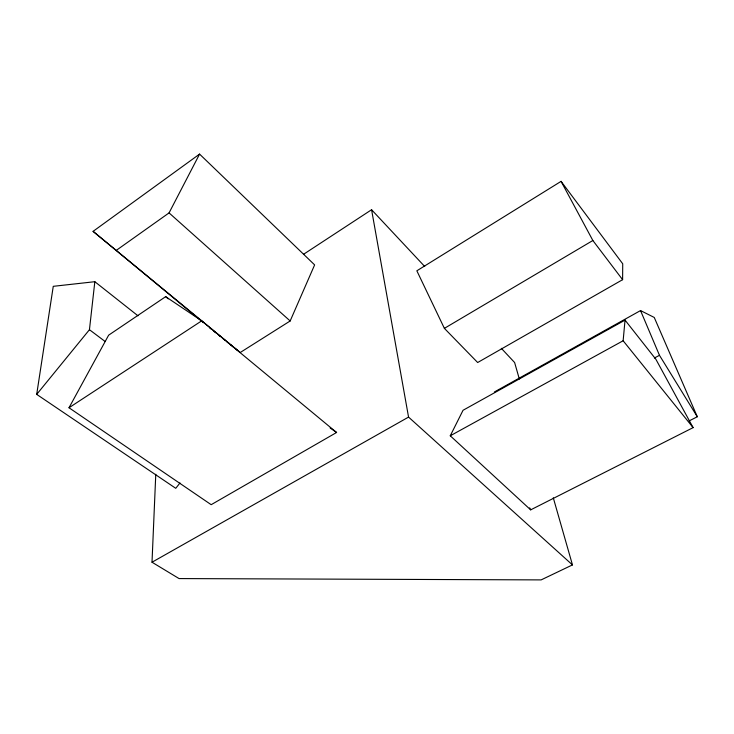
<?xml version="1.0" encoding="UTF-8"?>
<svg xmlns="http://www.w3.org/2000/svg" width="734" height="734" viewBox="0 0 734 734"><rect width="100%" height="100%" fill="white"/><g stroke="black" fill="none" stroke-linecap="round" stroke-linejoin="round"><path stroke-width="1.1" d="M622.606 279.691L622.726 263.8L561.079 181.362L416.848 270.8L444.382 328.364L477.669 362.523L622.606 279.691L592.861 240.504L561.079 181.362M553.289 497.808L572.465 564.905L541.132 579.897L179.059 578.576L152.011 562.226L155.773 474.283M693.116 427.628L623.138 340.759L625.038 320.107L463.044 410.278L450.263 435.785L530.664 509.864L693.116 427.628L655.912 359.33L625.038 320.107M36.7 394.378L89.447 329.704L94.833 281.7L53.261 286.324L36.7 394.378L175.756 488.312L179.986 482.963M93.08 231.357L240.229 352.513L290.169 320.969L314.629 264.891L199.575 154.103L93.08 231.357L203.401 322.63M116.587 250.156L169.068 212.897L199.575 154.103M69.005 407.755L108.641 335.172L165.673 296.664L201.703 320.841L336.594 432.482L211.181 504.689L69.005 407.755L201.703 320.841M303.683 254.203L371.578 209.731L424.729 266.506M444.382 328.364L592.861 240.504M152.011 562.226L408.554 417.086L371.578 209.731M494.377 391.984L640.534 310.574L654.251 317.455L697.3 416.756L689.134 420.912M450.263 435.785L623.138 340.759M654.425 358.008L659.462 355.302L640.534 310.574M330.135 427.959L336.594 432.482M89.447 329.704L105.008 341.402M94.833 281.7L137.983 315.803M213.979 331.364L215.732 332.768M218.356 334.887L220.108 336.3M222.732 338.411L225.356 340.53M227.109 341.934L228.852 343.347M230.604 344.751L233.228 346.87M234.981 348.283L237.605 350.393M165.673 296.664L168.315 298.839M209.575 327.74L211.346 329.199M169.068 212.897L290.169 320.969M408.554 417.086L572.465 564.905M501.331 348.329L514.617 362.523L519.333 379.019M659.462 355.302L697.3 416.756M529.664 507.836L530.664 509.864"/></g></svg>
